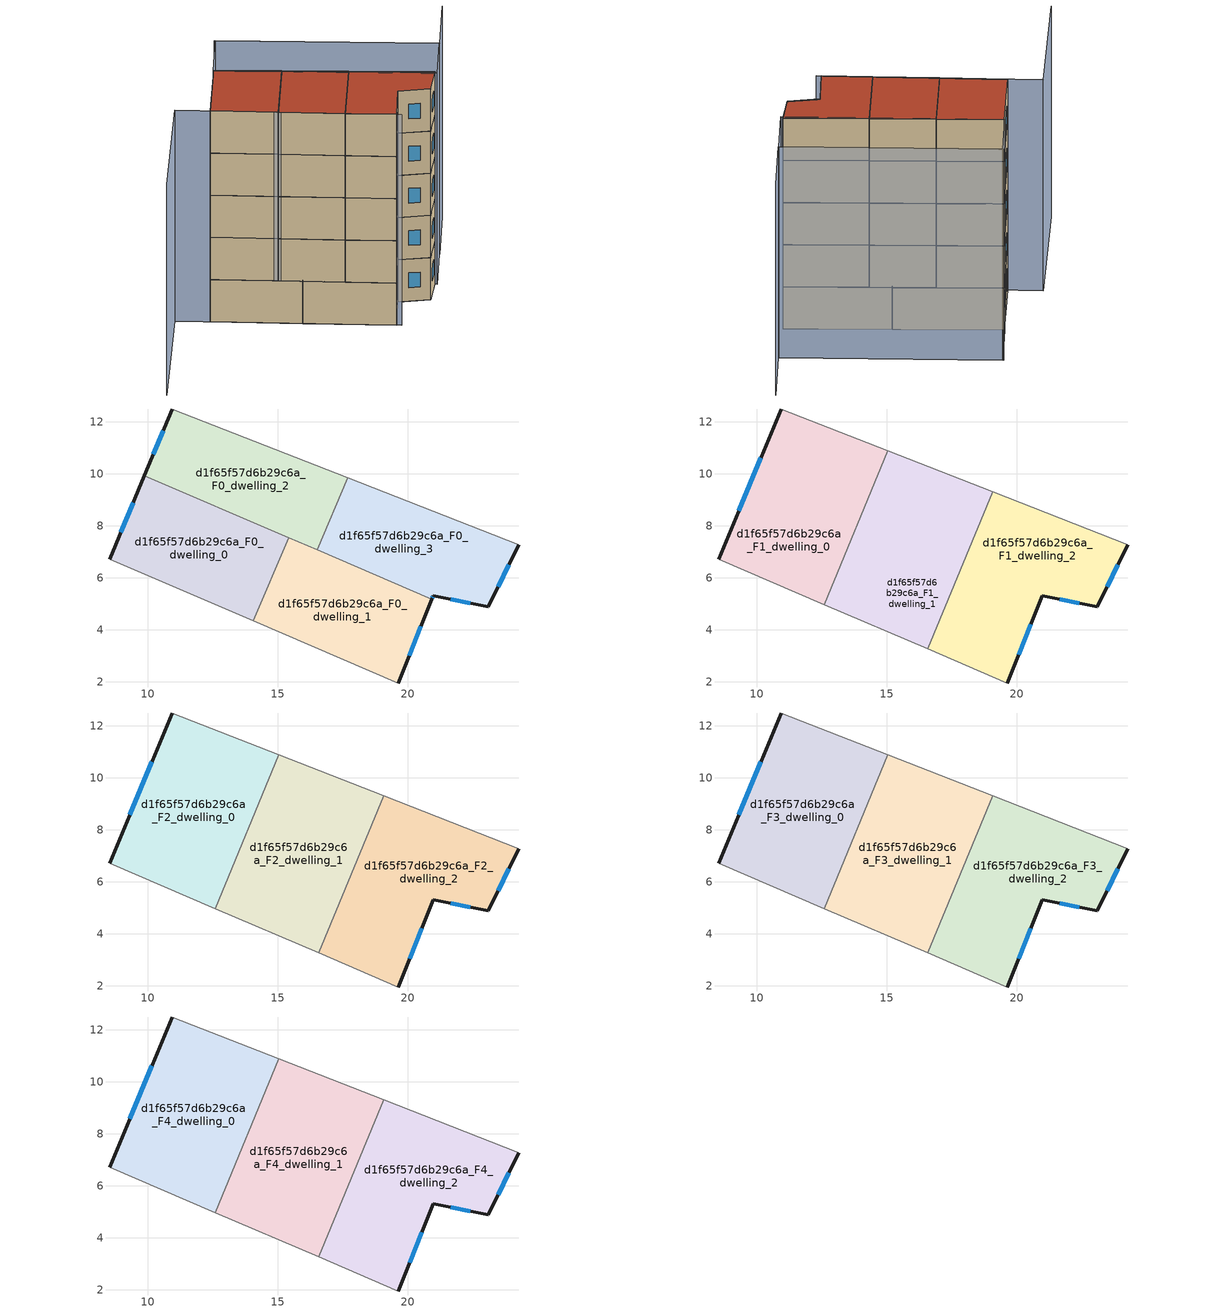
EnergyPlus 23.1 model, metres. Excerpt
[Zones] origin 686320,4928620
d1f65f57d6b29c6a_F0_dwelling_0
 floor ground (EU_floor_Construction): 14.04,4.34 15.41,7.54 9.86,9.92 8.53,6.7 z0
 wall outside (EU_wall_Construction): 8.53,6.7 9.86,9.92 z0:3
 wall to d1f65f57d6b29c6a_F0_dwelling_1 (EU_wall_Construction): 15.41,7.54 14.04,4.34 z0:3
 wall adiabatic (EU_wall_Construction): 14.04,4.34 8.53,6.7 z0:3
 wall to d1f65f57d6b29c6a_F0_dwelling_2 (EU_wall_Construction): 9.86,9.92 15.41,7.54 z0:3
 window (EU_Window_Construction): 8.96,7.75 9.43,8.88 z0.98:2.02
d1f65f57d6b29c6a_F0_dwelling_1
 floor ground (EU_floor_Construction): 19.63,1.95 20.91,5.18 15.41,7.54 14.04,4.34 z0
 wall outside (EU_wall_Construction): 20.91,5.18 19.63,1.95 z0:3
 wall adiabatic (EU_wall_Construction): 19.63,1.95 14.04,4.34 z0:3
 wall to d1f65f57d6b29c6a_F0_dwelling_3 (EU_wall_Construction): 16.5,7.07 20.91,5.18 z0:3
 wall to d1f65f57d6b29c6a_F0_dwelling_2 (EU_wall_Construction): 15.41,7.54 16.5,7.07 z0:3
 window (EU_Window_Construction): 20.5,4.13 20.04,3 z0.98:2.02
d1f65f57d6b29c6a_F0_dwelling_2
 floor ground (EU_floor_Construction): 16.5,7.07 17.69,9.84 10.93,12.49 9.86,9.92 z0
 wall outside (EU_wall_Construction): 9.86,9.92 10.93,12.49 z0:3
 wall adiabatic (EU_wall_Construction): 10.93,12.49 17.69,9.84 z0:3
 wall to d1f65f57d6b29c6a_F0_dwelling_3 (EU_wall_Construction): 17.69,9.84 16.5,7.07 z0:3
 window (EU_Window_Construction): 10.21,10.76 10.58,11.66 z0.98:2.02
d1f65f57d6b29c6a_F0_dwelling_3
 floor ground (EU_floor_Construction): 23.09,4.89 24.27,7.26 17.69,9.84 16.5,7.07 20.91,5.18 20.97,5.31 z0
 wall outside (EU_wall_Construction): 24.27,7.26 23.09,4.89 20.97,5.31 20.91,5.18 z0:3
 wall adiabatic (EU_wall_Construction): 17.69,9.84 24.27,7.26 z0:3
 window (EU_Window_Construction): 22.4,5.03 21.66,5.17 / 20.95,5.27 20.93,5.22 / 23.88,6.49 23.47,5.66 z0.98:2.02
d1f65f57d6b29c6a_F1_dwelling_0
 floor to d1f65f57d6b29c6a_F0_dwelling_0 (EU_floor_Construction): 12.58,4.96 13.92,8.18 9.86,9.92 8.53,6.7 z3
 floor to d1f65f57d6b29c6a_F0_dwelling_2 (EU_floor_Construction): 13.92,8.18 15.04,10.88 10.93,12.49 9.86,9.92 z3
 wall outside (EU_wall_Construction): 8.53,6.7 10.93,12.49 z3:6
 wall adiabatic (EU_wall_Construction): 12.58,4.96 8.53,6.7 / 10.93,12.49 15.04,10.88 z3:6
 wall to d1f65f57d6b29c6a_F1_dwelling_1 (EU_wall_Construction): 15.04,10.88 12.58,4.96 z3:6
 window (EU_Window_Construction): 9.31,8.58 10.15,10.61 z3.98:5.02
d1f65f57d6b29c6a_F1_dwelling_1
 floor to d1f65f57d6b29c6a_F0_dwelling_2 (EU_floor_Construction): 16.5,7.07 17.69,9.84 15.04,10.88 13.92,8.18 z3
 floor to d1f65f57d6b29c6a_F0_dwelling_1 (EU_floor_Construction): 16.56,3.26 17.89,6.48 15.41,7.54 14.04,4.34 z3
 floor to d1f65f57d6b29c6a_F0_dwelling_3 (EU_floor_Construction): 17.89,6.48 19.06,9.3 17.69,9.84 16.5,7.07 z3
 floor to d1f65f57d6b29c6a_F0_dwelling_0 (EU_floor_Construction): 14.04,4.34 15.41,7.54 13.92,8.18 12.58,4.96 z3
 wall adiabatic (EU_wall_Construction): 15.04,10.88 19.06,9.3 / 16.56,3.26 12.58,4.96 z3:6
 wall to d1f65f57d6b29c6a_F1_dwelling_2 (EU_wall_Construction): 19.06,9.3 16.56,3.26 z3:6
d1f65f57d6b29c6a_F1_dwelling_2
 floor to d1f65f57d6b29c6a_F0_dwelling_3 (EU_floor_Construction): 23.09,4.89 24.27,7.26 19.06,9.3 17.89,6.48 20.91,5.18 20.97,5.31 z3
 floor to d1f65f57d6b29c6a_F0_dwelling_1 (EU_floor_Construction): 19.63,1.95 20.91,5.18 17.89,6.48 16.56,3.26 z3
 wall outside (EU_wall_Construction): 24.27,7.26 23.09,4.89 20.97,5.31 19.63,1.95 z3:6
 wall adiabatic (EU_wall_Construction): 19.63,1.95 16.56,3.26 / 19.06,9.3 24.27,7.26 z3:6
 window (EU_Window_Construction): 20.53,4.22 20.06,3.04 / 23.88,6.49 23.47,5.66 / 22.4,5.03 21.66,5.17 z3.98:5.02
d1f65f57d6b29c6a_F2_dwelling_0
 floor to d1f65f57d6b29c6a_F1_dwelling_0 (EU_floor_Construction): 12.58,4.96 15.04,10.88 10.93,12.49 8.53,6.7 z6
 wall outside (EU_wall_Construction): 8.53,6.7 10.93,12.49 z6:9
 wall adiabatic (EU_wall_Construction): 12.58,4.96 8.53,6.7 / 10.93,12.49 15.04,10.88 z6:9
 wall to d1f65f57d6b29c6a_F2_dwelling_1 (EU_wall_Construction): 15.04,10.88 12.58,4.96 z6:9
 window (EU_Window_Construction): 9.31,8.58 10.15,10.61 z6.98:8.02
d1f65f57d6b29c6a_F2_dwelling_1
 floor to d1f65f57d6b29c6a_F1_dwelling_1 (EU_floor_Construction): 16.56,3.26 19.06,9.3 15.04,10.88 12.58,4.96 z6
 wall adiabatic (EU_wall_Construction): 15.04,10.88 19.06,9.3 / 16.56,3.26 12.58,4.96 z6:9
 wall to d1f65f57d6b29c6a_F2_dwelling_2 (EU_wall_Construction): 19.06,9.3 16.56,3.26 z6:9
d1f65f57d6b29c6a_F2_dwelling_2
 floor to d1f65f57d6b29c6a_F1_dwelling_2 (EU_floor_Construction): 23.09,4.89 24.27,7.26 19.06,9.3 16.56,3.26 19.63,1.95 20.97,5.31 z6
 wall outside (EU_wall_Construction): 24.27,7.26 23.09,4.89 20.97,5.31 19.63,1.95 z6:9
 wall adiabatic (EU_wall_Construction): 19.63,1.95 16.56,3.26 / 19.06,9.3 24.27,7.26 z6:9
 window (EU_Window_Construction): 20.53,4.22 20.06,3.04 / 23.88,6.49 23.47,5.66 / 22.4,5.03 21.66,5.17 z6.98:8.02
d1f65f57d6b29c6a_F3_dwelling_0
 floor to d1f65f57d6b29c6a_F2_dwelling_0 (EU_floor_Construction): 12.58,4.96 15.04,10.88 10.93,12.49 8.53,6.7 z9
 wall outside (EU_wall_Construction): 8.53,6.7 10.93,12.49 z9:12
 wall adiabatic (EU_wall_Construction): 12.58,4.96 8.53,6.7 / 10.93,12.49 15.04,10.88 z9:12
 wall to d1f65f57d6b29c6a_F3_dwelling_1 (EU_wall_Construction): 15.04,10.88 12.58,4.96 z9:12
 window (EU_Window_Construction): 9.31,8.58 10.15,10.61 z9.98:11.02
d1f65f57d6b29c6a_F3_dwelling_1
 floor to d1f65f57d6b29c6a_F2_dwelling_1 (EU_floor_Construction): 16.56,3.26 19.06,9.3 15.04,10.88 12.58,4.96 z9
 wall adiabatic (EU_wall_Construction): 15.04,10.88 19.06,9.3 / 16.56,3.26 12.58,4.96 z9:12
 wall to d1f65f57d6b29c6a_F3_dwelling_2 (EU_wall_Construction): 19.06,9.3 16.56,3.26 z9:12
d1f65f57d6b29c6a_F3_dwelling_2
 floor to d1f65f57d6b29c6a_F2_dwelling_2 (EU_floor_Construction): 23.09,4.89 24.27,7.26 19.06,9.3 16.56,3.26 19.63,1.95 20.97,5.31 z9
 wall outside (EU_wall_Construction): 24.27,7.26 23.09,4.89 20.97,5.31 19.63,1.95 z9:12
 wall adiabatic (EU_wall_Construction): 19.63,1.95 16.56,3.26 / 19.06,9.3 24.27,7.26 z9:12
 window (EU_Window_Construction): 20.53,4.22 20.06,3.04 / 23.88,6.49 23.47,5.66 / 22.4,5.03 21.66,5.17 z9.98:11.02
d1f65f57d6b29c6a_F4_dwelling_0
 floor to d1f65f57d6b29c6a_F3_dwelling_0 (EU_floor_Construction): 12.58,4.96 15.04,10.88 10.93,12.49 8.53,6.7 z12
 wall outside (EU_wall_Construction): 8.53,6.7 10.93,12.49 z12:15
 wall adiabatic (EU_wall_Construction): 12.58,4.96 8.53,6.7 / 10.93,12.49 15.04,10.88 z12:15
 wall to d1f65f57d6b29c6a_F4_dwelling_1 (EU_wall_Construction): 15.04,10.88 12.58,4.96 z12:15
 window (EU_Window_Construction): 9.31,8.58 10.15,10.61 z12.98:14.02
 roof outside (EU_roof_Construction): 15.04,10.88 12.58,4.96 8.53,6.7 10.93,12.49 z15
d1f65f57d6b29c6a_F4_dwelling_1
 floor to d1f65f57d6b29c6a_F3_dwelling_1 (EU_floor_Construction): 16.56,3.26 19.06,9.3 15.04,10.88 12.58,4.96 z12
 wall adiabatic (EU_wall_Construction): 15.04,10.88 19.06,9.3 / 16.56,3.26 12.58,4.96 z12:15
 wall to d1f65f57d6b29c6a_F4_dwelling_2 (EU_wall_Construction): 19.06,9.3 16.56,3.26 z12:15
 roof outside (EU_roof_Construction): 19.06,9.3 16.56,3.26 12.58,4.96 15.04,10.88 z15
d1f65f57d6b29c6a_F4_dwelling_2
 floor to d1f65f57d6b29c6a_F3_dwelling_2 (EU_floor_Construction): 23.09,4.89 24.27,7.26 19.06,9.3 16.56,3.26 19.63,1.95 20.97,5.31 z12
 wall outside (EU_wall_Construction): 24.27,7.26 23.09,4.89 20.97,5.31 19.63,1.95 z12:15
 wall adiabatic (EU_wall_Construction): 19.63,1.95 16.56,3.26 / 19.06,9.3 24.27,7.26 z12:15
 window (EU_Window_Construction): 20.53,4.22 20.06,3.04 / 23.88,6.49 23.47,5.66 / 22.4,5.03 21.66,5.17 z12.98:14.02
 roof outside (EU_roof_Construction): 24.27,7.26 23.09,4.89 20.97,5.31 19.63,1.95 16.56,3.26 19.06,9.3 z15
shading: 1.91,-2.94 6.42,7.6 / 6.42,7.6 19.91,1.83 / 28.28,16.67 26.09,11.29 / 26.09,11.29 12.6,16.79 / 12.64,16.78 26.06,11.3 / 26.06,11.3 24.31,7.03 / 24.31,7.03 10.89,12.5 / 10.89,12.5 12.64,16.78 z0:15
[Building]
EU S2 Campaign: North Axis=0; Terrain=City; Solar Distribution=FullExterior
[Site:Location]
Bologna: Latitude=44.5; Longitude=11.25; Time Zone=1; Elevation=37
[SizingPeriod:WeatherFileDays]
AnnualSizingPeriod: Begin Month=1; Begin Day of Month=1; End Month=12; End Day of Month=31; Day of Week for Start Day=Monday; Use Weather File Daylight Saving Period=No; Use Weather File Rain and Snow Indicators=No
[MATERIAL]
EU_InternalMass_Material: Roughness=MediumRough; Thickness=0.1; Conductivity=1; Density=1800; Specific Heat=900; Thermal Absorptance=0.9; Solar Absorptance=0.7; Visible Absorptance=0.7
[MATERIAL:NOMASS] Roughness=MediumRough; Thermal Absorptance=0.9; Solar Absorptance=0.7; Visible Absorptance=0.7
Name | Thermal Resistance
EU_wall_NoMass | 0.905828
EU_roof_NoMass | 0.37593
EU_floor_NoMass | 0.67114
[WINDOWMATERIAL:SIMPLEGLAZINGSYSTEM]
EU_Window_SimpleGlazing: UFactor=4.52486; Solar Heat Gain Coefficient=0.85; Visible Transmittance=0.85
[CONSTRUCTION]
EU_wall_Construction: EU_wall_NoMass
EU_roof_Construction: EU_roof_NoMass
EU_floor_Construction: EU_floor_NoMass
EU_InternalMass_Construction: EU_InternalMass_Material
EU_Window_Construction: EU_Window_SimpleGlazing
[ZONE] Type=1; Multiplier=1; Ceiling Height=autocalculate; Floor Area=autocalculate; Part of Total Floor Area=Yes
Name | Volume
d1f65f57d6b29c6a_F0_dwelling_0 | 62.9348
d1f65f57d6b29c6a_F1_dwelling_0; d1f65f57d6b29c6a_F2_dwelling_0; d1f65f57d6b29c6a_F3_dwelling_0; d1f65f57d6b29c6a_F4_dwelling_0 | 83.8982
d1f65f57d6b29c6a_F0_dwelling_1 | 62.9297
d1f65f57d6b29c6a_F1_dwelling_1; d1f65f57d6b29c6a_F2_dwelling_1; d1f65f57d6b29c6a_F3_dwelling_1; d1f65f57d6b29c6a_F4_dwelling_1 | 83.9106
d1f65f57d6b29c6a_F0_dwelling_2 | 62.9312
d1f65f57d6b29c6a_F1_dwelling_2; d1f65f57d6b29c6a_F2_dwelling_2; d1f65f57d6b29c6a_F3_dwelling_2; d1f65f57d6b29c6a_F4_dwelling_2 | 83.9019
d1f65f57d6b29c6a_F0_dwelling_3 | 62.9304
[INTERNALMASS] Construction=EU_InternalMass_Construction
Name | Zone or ZoneList | Surface Area
d1f65f57d6b29c6a_F0_dwelling_0_EU_InternalMass | d1f65f57d6b29c6a_F0_dwelling_0 | 20.9779
d1f65f57d6b29c6a_F0_dwelling_1_EU_InternalMass | d1f65f57d6b29c6a_F0_dwelling_1 | 20.9766
d1f65f57d6b29c6a_F0_dwelling_2_EU_InternalMass | d1f65f57d6b29c6a_F0_dwelling_2 | 20.9773
d1f65f57d6b29c6a_F0_dwelling_3_EU_InternalMass | d1f65f57d6b29c6a_F0_dwelling_3 | 20.9766
d1f65f57d6b29c6a_F1_dwelling_0_EU_InternalMass | d1f65f57d6b29c6a_F1_dwelling_0 | 27.9657
d1f65f57d6b29c6a_F1_dwelling_1_EU_InternalMass | d1f65f57d6b29c6a_F1_dwelling_1 | 27.9701
d1f65f57d6b29c6a_F1_dwelling_2_EU_InternalMass | d1f65f57d6b29c6a_F1_dwelling_2 | 27.9675
d1f65f57d6b29c6a_F2_dwelling_0_EU_InternalMass | d1f65f57d6b29c6a_F2_dwelling_0 | 27.9657
d1f65f57d6b29c6a_F2_dwelling_1_EU_InternalMass | d1f65f57d6b29c6a_F2_dwelling_1 | 27.9701
d1f65f57d6b29c6a_F2_dwelling_2_EU_InternalMass | d1f65f57d6b29c6a_F2_dwelling_2 | 27.9675
d1f65f57d6b29c6a_F3_dwelling_0_EU_InternalMass | d1f65f57d6b29c6a_F3_dwelling_0 | 27.9657
d1f65f57d6b29c6a_F3_dwelling_1_EU_InternalMass | d1f65f57d6b29c6a_F3_dwelling_1 | 27.9701
d1f65f57d6b29c6a_F3_dwelling_2_EU_InternalMass | d1f65f57d6b29c6a_F3_dwelling_2 | 27.9675
d1f65f57d6b29c6a_F4_dwelling_0_EU_InternalMass | d1f65f57d6b29c6a_F4_dwelling_0 | 27.9657
d1f65f57d6b29c6a_F4_dwelling_1_EU_InternalMass | d1f65f57d6b29c6a_F4_dwelling_1 | 27.9701
d1f65f57d6b29c6a_F4_dwelling_2_EU_InternalMass | d1f65f57d6b29c6a_F4_dwelling_2 | 27.9675
[OTHEREQUIPMENT] Fuel Type=Electricity; Design Level Calculation Method=Watts/Area; Power per Zone Floor Area=1; Fraction Latent=0; Fraction Radiant=0; Fraction Lost=0; Carbon Dioxide Generation Rate=0; EndUse Subcategory=EU_Step8_InternalGains
Name | Zone or ZoneList or Space or SpaceList | Schedule
EU_Step8_InternalGain_d1f65f57d6b29c6a_F0_dwelling_0_f000 | d1f65f57d6b29c6a_F0_dwelling_0 | EU_Step8_GainSchedule_d1f65f57d6b29c6a_F0_dwelling_0_f000
EU_Step8_InternalGain_d1f65f57d6b29c6a_F0_dwelling_1_f000 | d1f65f57d6b29c6a_F0_dwelling_1 | EU_Step8_GainSchedule_d1f65f57d6b29c6a_F0_dwelling_1_f000
EU_Step8_InternalGain_d1f65f57d6b29c6a_F0_dwelling_2_f000 | d1f65f57d6b29c6a_F0_dwelling_2 | EU_Step8_GainSchedule_d1f65f57d6b29c6a_F0_dwelling_2_f000
EU_Step8_InternalGain_d1f65f57d6b29c6a_F0_dwelling_3_f000 | d1f65f57d6b29c6a_F0_dwelling_3 | EU_Step8_GainSchedule_d1f65f57d6b29c6a_F0_dwelling_3_f000
EU_Step8_InternalGain_d1f65f57d6b29c6a_F1_dwelling_0_f000 | d1f65f57d6b29c6a_F1_dwelling_0 | EU_Step8_GainSchedule_d1f65f57d6b29c6a_F1_dwelling_0_f000
EU_Step8_InternalGain_d1f65f57d6b29c6a_F1_dwelling_1_f000 | d1f65f57d6b29c6a_F1_dwelling_1 | EU_Step8_GainSchedule_d1f65f57d6b29c6a_F1_dwelling_1_f000
EU_Step8_InternalGain_d1f65f57d6b29c6a_F1_dwelling_2_f000 | d1f65f57d6b29c6a_F1_dwelling_2 | EU_Step8_GainSchedule_d1f65f57d6b29c6a_F1_dwelling_2_f000
EU_Step8_InternalGain_d1f65f57d6b29c6a_F2_dwelling_0_f000 | d1f65f57d6b29c6a_F2_dwelling_0 | EU_Step8_GainSchedule_d1f65f57d6b29c6a_F2_dwelling_0_f000
EU_Step8_InternalGain_d1f65f57d6b29c6a_F2_dwelling_1_f000 | d1f65f57d6b29c6a_F2_dwelling_1 | EU_Step8_GainSchedule_d1f65f57d6b29c6a_F2_dwelling_1_f000
EU_Step8_InternalGain_d1f65f57d6b29c6a_F2_dwelling_2_f000 | d1f65f57d6b29c6a_F2_dwelling_2 | EU_Step8_GainSchedule_d1f65f57d6b29c6a_F2_dwelling_2_f000
EU_Step8_InternalGain_d1f65f57d6b29c6a_F3_dwelling_0_f000 | d1f65f57d6b29c6a_F3_dwelling_0 | EU_Step8_GainSchedule_d1f65f57d6b29c6a_F3_dwelling_0_f000
EU_Step8_InternalGain_d1f65f57d6b29c6a_F3_dwelling_1_f000 | d1f65f57d6b29c6a_F3_dwelling_1 | EU_Step8_GainSchedule_d1f65f57d6b29c6a_F3_dwelling_1_f000
EU_Step8_InternalGain_d1f65f57d6b29c6a_F3_dwelling_2_f000 | d1f65f57d6b29c6a_F3_dwelling_2 | EU_Step8_GainSchedule_d1f65f57d6b29c6a_F3_dwelling_2_f000
EU_Step8_InternalGain_d1f65f57d6b29c6a_F4_dwelling_0_f000 | d1f65f57d6b29c6a_F4_dwelling_0 | EU_Step8_GainSchedule_d1f65f57d6b29c6a_F4_dwelling_0_f000
EU_Step8_InternalGain_d1f65f57d6b29c6a_F4_dwelling_1_f000 | d1f65f57d6b29c6a_F4_dwelling_1 | EU_Step8_GainSchedule_d1f65f57d6b29c6a_F4_dwelling_1_f000
EU_Step8_InternalGain_d1f65f57d6b29c6a_F4_dwelling_2_f000 | d1f65f57d6b29c6a_F4_dwelling_2 | EU_Step8_GainSchedule_d1f65f57d6b29c6a_F4_dwelling_2_f000
[ZONEVENTILATION:DESIGNFLOWRATE] Schedule=EU_AlwaysOn; Design Flow Rate Calculation Method=AirChanges/Hour; Air Changes per Hour=0.73129; Ventilation Type=Natural; Fan Pressure Rise=0; Fan Total Efficiency=1; Constant Term Coefficient=1; Temperature Term Coefficient=0; Velocity Term Coefficient=0; Velocity Squared Term Coefficient=0; Minimum Indoor Temperature=-100; Maximum Indoor Temperature=100; Delta Temperature=-100; Minimum Outdoor Temperature=-100; Maximum Outdoor Temperature=100; Maximum Wind Speed=40
Name | Zone or ZoneList or Space or SpaceList
EU_ConstantAir_d1f65f57d6b29c6a_F0_dwelling_0 | d1f65f57d6b29c6a_F0_dwelling_0
EU_ConstantAir_d1f65f57d6b29c6a_F0_dwelling_1 | d1f65f57d6b29c6a_F0_dwelling_1
EU_ConstantAir_d1f65f57d6b29c6a_F0_dwelling_2 | d1f65f57d6b29c6a_F0_dwelling_2
EU_ConstantAir_d1f65f57d6b29c6a_F0_dwelling_3 | d1f65f57d6b29c6a_F0_dwelling_3
EU_ConstantAir_d1f65f57d6b29c6a_F1_dwelling_0 | d1f65f57d6b29c6a_F1_dwelling_0
EU_ConstantAir_d1f65f57d6b29c6a_F1_dwelling_1 | d1f65f57d6b29c6a_F1_dwelling_1
EU_ConstantAir_d1f65f57d6b29c6a_F1_dwelling_2 | d1f65f57d6b29c6a_F1_dwelling_2
EU_ConstantAir_d1f65f57d6b29c6a_F2_dwelling_0 | d1f65f57d6b29c6a_F2_dwelling_0
EU_ConstantAir_d1f65f57d6b29c6a_F2_dwelling_1 | d1f65f57d6b29c6a_F2_dwelling_1
EU_ConstantAir_d1f65f57d6b29c6a_F2_dwelling_2 | d1f65f57d6b29c6a_F2_dwelling_2
EU_ConstantAir_d1f65f57d6b29c6a_F3_dwelling_0 | d1f65f57d6b29c6a_F3_dwelling_0
EU_ConstantAir_d1f65f57d6b29c6a_F3_dwelling_1 | d1f65f57d6b29c6a_F3_dwelling_1
EU_ConstantAir_d1f65f57d6b29c6a_F3_dwelling_2 | d1f65f57d6b29c6a_F3_dwelling_2
EU_ConstantAir_d1f65f57d6b29c6a_F4_dwelling_0 | d1f65f57d6b29c6a_F4_dwelling_0
EU_ConstantAir_d1f65f57d6b29c6a_F4_dwelling_1 | d1f65f57d6b29c6a_F4_dwelling_1
EU_ConstantAir_d1f65f57d6b29c6a_F4_dwelling_2 | d1f65f57d6b29c6a_F4_dwelling_2
[HVACTEMPLATE:THERMOSTAT] Constant Heating Setpoint=20; Constant Cooling Setpoint=50
EU_HeatOnly_d1f65f57d6b29c6a_F0_dwelling_0; EU_HeatOnly_d1f65f57d6b29c6a_F0_dwelling_1; EU_HeatOnly_d1f65f57d6b29c6a_F0_dwelling_2; EU_HeatOnly_d1f65f57d6b29c6a_F0_dwelling_3; EU_HeatOnly_d1f65f57d6b29c6a_F1_dwelling_0; EU_HeatOnly_d1f65f57d6b29c6a_F1_dwelling_1; EU_HeatOnly_d1f65f57d6b29c6a_F1_dwelling_2; EU_HeatOnly_d1f65f57d6b29c6a_F2_dwelling_0; EU_HeatOnly_d1f65f57d6b29c6a_F2_dwelling_1; EU_HeatOnly_d1f65f57d6b29c6a_F2_dwelling_2; EU_HeatOnly_d1f65f57d6b29c6a_F3_dwelling_0; EU_HeatOnly_d1f65f57d6b29c6a_F3_dwelling_1; EU_HeatOnly_d1f65f57d6b29c6a_F3_dwelling_2; EU_HeatOnly_d1f65f57d6b29c6a_F4_dwelling_0; EU_HeatOnly_d1f65f57d6b29c6a_F4_dwelling_1; EU_HeatOnly_d1f65f57d6b29c6a_F4_dwelling_2
[HVACTEMPLATE:ZONE:IDEALLOADSAIRSYSTEM] System Availability Schedule=EU_AlwaysOn; Maximum Heating Supply Air Temperature=50; Minimum Cooling Supply Air Temperature=13; Maximum Heating Supply Air Humidity Ratio=0.0156; Minimum Cooling Supply Air Humidity Ratio=0.0077; Heating Limit=NoLimit; Cooling Limit=NoLimit; Heating Availability Schedule=EU_AlwaysOn; Cooling Availability Schedule=EU_CoolingOff; Dehumidification Control Type=ConstantSensibleHeatRatio; Cooling Sensible Heat Ratio=0.7; Dehumidification Setpoint=60; Humidification Control Type=None; Humidification Setpoint=30; Outdoor Air Method=None; Outdoor Air Flow Rate per Person=0.00944; Outdoor Air Flow Rate per Zone Floor Area=0; Outdoor Air Flow Rate per Zone=0; Demand Controlled Ventilation Type=None; Outdoor Air Economizer Type=NoEconomizer; Heat Recovery Type=None; Sensible Heat Recovery Effectiveness=0.7; Latent Heat Recovery Effectiveness=0.65
Name | Template Thermostat
d1f65f57d6b29c6a_F0_dwelling_0 | EU_HeatOnly_d1f65f57d6b29c6a_F0_dwelling_0
d1f65f57d6b29c6a_F0_dwelling_1 | EU_HeatOnly_d1f65f57d6b29c6a_F0_dwelling_1
d1f65f57d6b29c6a_F0_dwelling_2 | EU_HeatOnly_d1f65f57d6b29c6a_F0_dwelling_2
d1f65f57d6b29c6a_F0_dwelling_3 | EU_HeatOnly_d1f65f57d6b29c6a_F0_dwelling_3
d1f65f57d6b29c6a_F1_dwelling_0 | EU_HeatOnly_d1f65f57d6b29c6a_F1_dwelling_0
d1f65f57d6b29c6a_F1_dwelling_1 | EU_HeatOnly_d1f65f57d6b29c6a_F1_dwelling_1
d1f65f57d6b29c6a_F1_dwelling_2 | EU_HeatOnly_d1f65f57d6b29c6a_F1_dwelling_2
d1f65f57d6b29c6a_F2_dwelling_0 | EU_HeatOnly_d1f65f57d6b29c6a_F2_dwelling_0
d1f65f57d6b29c6a_F2_dwelling_1 | EU_HeatOnly_d1f65f57d6b29c6a_F2_dwelling_1
d1f65f57d6b29c6a_F2_dwelling_2 | EU_HeatOnly_d1f65f57d6b29c6a_F2_dwelling_2
d1f65f57d6b29c6a_F3_dwelling_0 | EU_HeatOnly_d1f65f57d6b29c6a_F3_dwelling_0
d1f65f57d6b29c6a_F3_dwelling_1 | EU_HeatOnly_d1f65f57d6b29c6a_F3_dwelling_1
d1f65f57d6b29c6a_F3_dwelling_2 | EU_HeatOnly_d1f65f57d6b29c6a_F3_dwelling_2
d1f65f57d6b29c6a_F4_dwelling_0 | EU_HeatOnly_d1f65f57d6b29c6a_F4_dwelling_0
d1f65f57d6b29c6a_F4_dwelling_1 | EU_HeatOnly_d1f65f57d6b29c6a_F4_dwelling_1
d1f65f57d6b29c6a_F4_dwelling_2 | EU_HeatOnly_d1f65f57d6b29c6a_F4_dwelling_2
[SIZING:ZONE] Zone Cooling Design Supply Air Temperature Input Method=SupplyAirTemperature; Zone Cooling Design Supply Air Temperature=13; Zone Heating Design Supply Air Temperature Input Method=SupplyAirTemperature; Zone Heating Design Supply Air Temperature=50; Zone Cooling Design Supply Air Humidity Ratio=0.008; Zone Heating Design Supply Air Humidity Ratio=0.008; Cooling Design Air Flow Method=DesignDay; Cooling Design Air Flow Rate=0; Cooling Minimum Air Flow per Zone Floor Area=0.000762; Cooling Minimum Air Flow=0; Cooling Minimum Air Flow Fraction=0.2; Heating Design Air Flow Method=DesignDay; Heating Design Air Flow Rate=0; Heating Maximum Air Flow per Zone Floor Area=0.002032; Heating Maximum Air Flow=0.141576; Heating Maximum Air Flow Fraction=0.3; Account for Dedicated Outdoor Air System=No; Dedicated Outdoor Air System Control Strategy=NeutralSupplyAir; Dedicated Outdoor Air Low Setpoint Temperature for Design=autosize; Dedicated Outdoor Air High Setpoint Temperature for Design=autosize; Zone Load Sizing Method=Sensible Load Only No Latent Load; Zone Latent Cooling Design Supply Air Humidity Ratio Input Method=HumidityRatioDifference; Zone Cooling Design Supply Air Humidity Ratio Difference=0.005; Zone Latent Heating Design Supply Air Humidity Ratio Input Method=HumidityRatioDifference; Zone Humidification Design Supply Air Humidity Ratio Difference=0.005
d1f65f57d6b29c6a_F0_dwelling_0; d1f65f57d6b29c6a_F0_dwelling_1; d1f65f57d6b29c6a_F0_dwelling_2; d1f65f57d6b29c6a_F0_dwelling_3; d1f65f57d6b29c6a_F1_dwelling_0; d1f65f57d6b29c6a_F1_dwelling_1; d1f65f57d6b29c6a_F1_dwelling_2; d1f65f57d6b29c6a_F2_dwelling_0; d1f65f57d6b29c6a_F2_dwelling_1; d1f65f57d6b29c6a_F2_dwelling_2; d1f65f57d6b29c6a_F3_dwelling_0; d1f65f57d6b29c6a_F3_dwelling_1; d1f65f57d6b29c6a_F3_dwelling_2; d1f65f57d6b29c6a_F4_dwelling_0; d1f65f57d6b29c6a_F4_dwelling_1; d1f65f57d6b29c6a_F4_dwelling_2
[SCHEDULE:CONSTANT]
Name | Hourly Value
EU_AlwaysOn | 1
EU_CoolingOff | 0
[SCHEDULE:FILE] Column Number=1; Rows to Skip at Top=0; Number of Hours of Data=8760; Column Separator=Comma; Interpolate to Timestep=No; Minutes per Item=60; Adjust Schedule for Daylight Savings=Yes
Name | File
EU_Step8_GainSchedule_d1f65f57d6b29c6a_F0_dwelling_0_f000 | ../../schedules/d1f65f57d6b29c6a/d1f65f57d6b29c6a_F0_dwelling_0_f000_gain.csv
EU_Step8_GainSchedule_d1f65f57d6b29c6a_F0_dwelling_1_f000 | ../../schedules/d1f65f57d6b29c6a/d1f65f57d6b29c6a_F0_dwelling_1_f000_gain.csv
EU_Step8_GainSchedule_d1f65f57d6b29c6a_F0_dwelling_2_f000 | ../../schedules/d1f65f57d6b29c6a/d1f65f57d6b29c6a_F0_dwelling_2_f000_gain.csv
EU_Step8_GainSchedule_d1f65f57d6b29c6a_F0_dwelling_3_f000 | ../../schedules/d1f65f57d6b29c6a/d1f65f57d6b29c6a_F0_dwelling_3_f000_gain.csv
EU_Step8_GainSchedule_d1f65f57d6b29c6a_F1_dwelling_0_f000 | ../../schedules/d1f65f57d6b29c6a/d1f65f57d6b29c6a_F1_dwelling_0_f000_gain.csv
EU_Step8_GainSchedule_d1f65f57d6b29c6a_F1_dwelling_1_f000 | ../../schedules/d1f65f57d6b29c6a/d1f65f57d6b29c6a_F1_dwelling_1_f000_gain.csv
EU_Step8_GainSchedule_d1f65f57d6b29c6a_F1_dwelling_2_f000 | ../../schedules/d1f65f57d6b29c6a/d1f65f57d6b29c6a_F1_dwelling_2_f000_gain.csv
EU_Step8_GainSchedule_d1f65f57d6b29c6a_F2_dwelling_0_f000 | ../../schedules/d1f65f57d6b29c6a/d1f65f57d6b29c6a_F2_dwelling_0_f000_gain.csv
EU_Step8_GainSchedule_d1f65f57d6b29c6a_F2_dwelling_1_f000 | ../../schedules/d1f65f57d6b29c6a/d1f65f57d6b29c6a_F2_dwelling_1_f000_gain.csv
EU_Step8_GainSchedule_d1f65f57d6b29c6a_F2_dwelling_2_f000 | ../../schedules/d1f65f57d6b29c6a/d1f65f57d6b29c6a_F2_dwelling_2_f000_gain.csv
EU_Step8_GainSchedule_d1f65f57d6b29c6a_F3_dwelling_0_f000 | ../../schedules/d1f65f57d6b29c6a/d1f65f57d6b29c6a_F3_dwelling_0_f000_gain.csv
EU_Step8_GainSchedule_d1f65f57d6b29c6a_F3_dwelling_1_f000 | ../../schedules/d1f65f57d6b29c6a/d1f65f57d6b29c6a_F3_dwelling_1_f000_gain.csv
EU_Step8_GainSchedule_d1f65f57d6b29c6a_F3_dwelling_2_f000 | ../../schedules/d1f65f57d6b29c6a/d1f65f57d6b29c6a_F3_dwelling_2_f000_gain.csv
EU_Step8_GainSchedule_d1f65f57d6b29c6a_F4_dwelling_0_f000 | ../../schedules/d1f65f57d6b29c6a/d1f65f57d6b29c6a_F4_dwelling_0_f000_gain.csv
EU_Step8_GainSchedule_d1f65f57d6b29c6a_F4_dwelling_1_f000 | ../../schedules/d1f65f57d6b29c6a/d1f65f57d6b29c6a_F4_dwelling_1_f000_gain.csv
EU_Step8_GainSchedule_d1f65f57d6b29c6a_F4_dwelling_2_f000 | ../../schedules/d1f65f57d6b29c6a/d1f65f57d6b29c6a_F4_dwelling_2_f000_gain.csv
